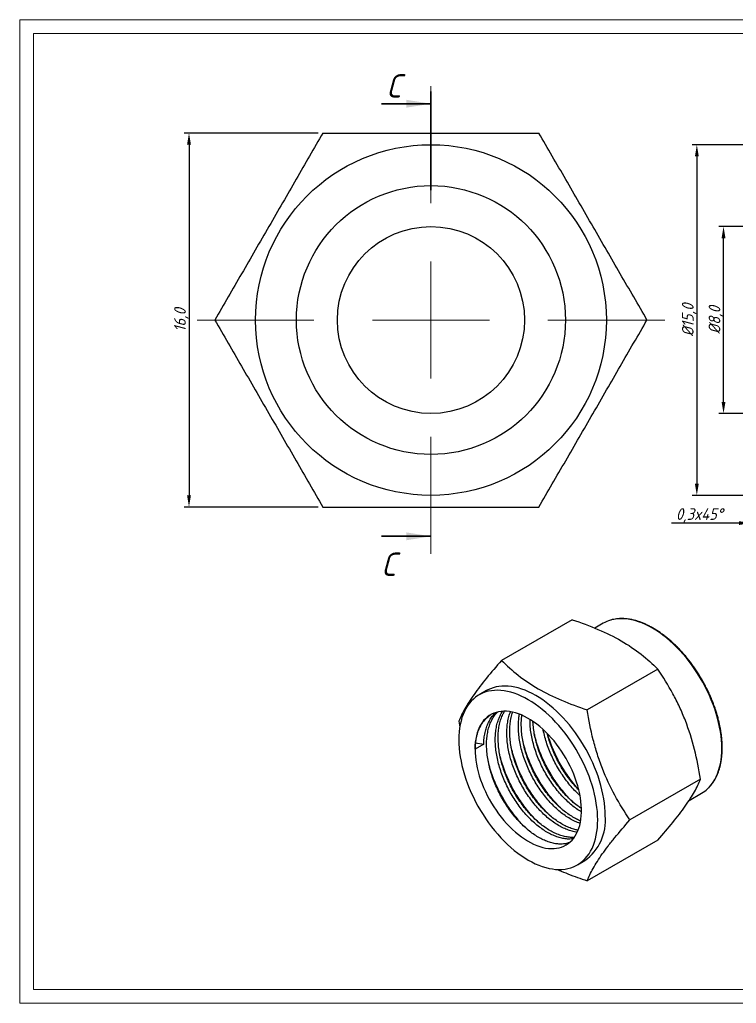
# Model space of a CAD drawing. Header units: millimetres. Extents: x 911 to 1769, y 486 to 864.
# Drawn here: x 911.14 to 941.78, y 485.8 to 527.88 of the extents above; entities that cross this region are included whole.
import ezdxf

# ---------------------------------------------------------------- set-up
doc = ezdxf.new("R2010")
doc.units = ezdxf.units.MM
doc.linetypes.add('PHANTOM', pattern=[12.7, 6.35, -1.27, 1.27, -1.27, 1.27, -1.27])
doc.linetypes.add('SLD-Solid', pattern=[0])
doc.styles.add('GENISO', font='geniso.shx', dxfattribs={"oblique": 15})
doc.dimstyles.new('Scale', dxfattribs={"dimscale": 0.2, "dimtxt": 2.5, "dimasz": 2.5, "dimexe": 1, "dimexo": 1, "dimgap": 0.2, "dimtad": 1, "dimdec": 1, "dimzin": 0, "dimtxsty": 'GENISO', "dimcen": 2.5, "dimclrd": 1, "dimclre": 1, "dimclrt": 7, "dimadec": 0, "dimazin": 0, "dimtfac": 1, "dimtdec": 1, "dimtmove": 0, "dimatfit": 3, "dimfxl": 1, "dimtzin": 0, "dimlwd": -1, "dimlwe": -1, "dimarcsym": 0})

# ---------------------------------------------------------------- blocks, each defined once
blk = doc.blocks.new('SW_CENTERMARKSYMBOL_0')
at = {"color": 0, "linetype": 'Continuous', "lineweight": 0}
for p, q in [((0, 15), (0, 30)), ((0, 0), (0, 7.5)), ((-15, 0), (-30, 0)), ((0, 0), (-7.5, 0)), ((0, 0), (0, -7.5)), ((0, 0), (7.5, 0)), ((15, 0), (30, 0)), ((0, -15), (0, -30))]:
    blk.add_line(p, q, dxfattribs=at)
blk = doc.blocks.new('*D80')
at = {"color": 1, "transparency": 16777216}
for p, q in [((923.902, 523.034), (918.177, 523.034)), ((918.377, 522.534), (918.377, 507.534)), ((923.902, 507.034), (918.177, 507.034))]:
    blk.add_line(p, q, dxfattribs=at)
for points in [[(918.294, 522.534), (918.461, 522.534), (918.377, 523.034)], [(918.294, 507.534), (918.461, 507.534), (918.377, 507.034)]]:
    blk.add_solid(points, dxfattribs=at)
at = {"layer": 'Defpoints', "color": 0, "transparency": 16777216}
for p in [(924.102, 523.034), (918.377, 507.034), (924.102, 507.034)]:
    blk.add_point(p, dxfattribs=at)
at = {"color": 7, "transparency": 16777216, "insert": (918.05, 515.034), "char_height": 0.5, "attachment_point": 5, "rotation": 90, "style": 'GENISO'}
blk.add_mtext('16,0', dxfattribs=at)
blk = doc.blocks.new('*D81')
at = {"color": 1, "transparency": 16777216}
for p, q in [((942.289, 522.534), (939.89, 522.534)), ((940.09, 522.034), (940.09, 508.034)), ((942.289, 507.534), (939.89, 507.534))]:
    blk.add_line(p, q, dxfattribs=at)
for points in [[(940.007, 522.034), (940.173, 522.034), (940.09, 522.534)], [(940.007, 508.034), (940.173, 508.034), (940.09, 507.534)]]:
    blk.add_solid(points, dxfattribs=at)
at = {"layer": 'Defpoints', "color": 0, "transparency": 16777216}
for p in [(942.489, 522.534), (940.09, 507.534), (942.489, 507.534)]:
    blk.add_point(p, dxfattribs=at)
at = {"color": 7, "transparency": 16777216, "insert": (939.762, 515.034), "char_height": 0.5, "attachment_point": 5, "rotation": 90, "style": 'GENISO'}
blk.add_mtext('%%C15,0', dxfattribs=at)
blk = doc.blocks.new('*D82')
at = {"color": 1, "transparency": 16777216}
for p, q in [((942.489, 519.034), (941.031, 519.034)), ((941.231, 511.534), (941.231, 518.534)), ((942.489, 511.034), (941.031, 511.034))]:
    blk.add_line(p, q, dxfattribs=at)
for points in [[(941.147, 518.534), (941.314, 518.534), (941.231, 519.034)], [(941.147, 511.534), (941.314, 511.534), (941.231, 511.034)]]:
    blk.add_solid(points, dxfattribs=at)
at = {"layer": 'Defpoints', "color": 0, "transparency": 16777216}
for p in [(941.231, 519.034), (942.689, 519.034), (942.689, 511.034)]:
    blk.add_point(p, dxfattribs=at)
at = {"color": 7, "transparency": 16777216, "insert": (940.903, 515.034), "char_height": 0.5, "attachment_point": 5, "rotation": 90, "style": 'GENISO'}
blk.add_mtext('%%C8,0', dxfattribs=at)
blk = doc.blocks.new('*D83')
at = {"color": 1, "transparency": 16777216}
for p, q in [((942.389, 510.534), (942.389, 506.147)), ((942.689, 510.834), (942.689, 506.147)), ((941.889, 506.347), (939.006, 506.347)), ((942.689, 506.347), (942.389, 506.347)), ((943.189, 506.347), (943.689, 506.347))]:
    blk.add_line(p, q, dxfattribs=at)
for points in [[(941.889, 506.431), (941.889, 506.264), (942.389, 506.347)], [(943.189, 506.431), (943.189, 506.264), (942.689, 506.347)]]:
    blk.add_solid(points, dxfattribs=at)
at = {"layer": 'Defpoints', "color": 0, "transparency": 16777216}
for p in [(942.689, 511.034), (942.389, 510.734), (942.389, 506.347)]:
    blk.add_point(p, dxfattribs=at)
at = {"color": 7, "transparency": 16777216, "insert": (940.197, 506.675), "char_height": 0.5, "attachment_point": 5, "style": 'GENISO'}
blk.add_mtext('0,3x45%%D', dxfattribs=at)

msp = doc.modelspace()

# ---------------------------------------------------------------- linework, layer by layer
at = {"linetype": 'PHANTOM', "lineweight": 35}
msp.add_line((928.7207711, 520.5832631), (928.7207711, 524.8165964), dxfattribs=at)
at = {"linetype": 'Continuous', "lineweight": 35}
for p, q in [((926.6041045, 524.2874297), (928.7207711, 524.2874297)), ((926.6041045, 505.7807631), (928.7207711, 505.7807631))]:
    msp.add_line(p, q, dxfattribs=at)
at = {"linetype": 'Continuous', "lineweight": 25}
for p, q in [((934.7598478, 502.2141071), (931.7425437, 500.4722545)), ((936.0887603, 502.0611162), (935.7328721, 501.8556664)), ((938.4177525, 500.1024437), (935.4004483, 498.3605911)), ((931.0994148, 499.1808284), (930.782631, 498.997953)), ((929.9135914, 497.8699832), (929.9573658, 497.6165725)), ((930.9768075, 496.8892721), (930.6055764, 496.6749649)), ((930.6263457, 496.9434828), (930.9768075, 496.8892721)), ((940.2467048, 495.388509), (937.2294006, 493.6466564)), ((939.7597262, 494.4810982), (940.2884188, 494.786306)), ((938.4177525, 492.7862377), (935.4004483, 491.044385)), ((934.9822895, 491.7231428), (935.2990734, 491.9060182))]:
    msp.add_line(p, q, dxfattribs=at)
at = {"linetype": 'SLD-Solid', "lineweight": 15}
for points in [[(911.1376536, 527.8838377), (971.3810686, 527.8838377), (971.3810686, 485.8020404), (911.1376536, 485.8020404)], [(911.7282753, 527.293216), (970.7904469, 527.293216), (970.7904469, 486.3926622), (911.7282753, 486.3926622)]]:
    msp.add_lwpolyline(points, close=True, dxfattribs=at)
at = {"linetype": 'Continuous', "lineweight": 25, "flags": 128}
for points in [[(940.5507912, 494.9814666), (940.6261327, 495.0573993), (940.7089343, 495.15468), (940.7852665, 495.2603522), (940.8549329, 495.3741446), (940.9177551, 495.4957653), (940.9735712, 495.624902), (941.0222385, 495.7612231), (941.0636318, 495.9043789), (941.0976451, 496.0540016), (941.1241907, 496.2097074), (941.1432007, 496.3710965), (941.1546262, 496.5377547), (941.158438, 496.7092541), (941.1546262, 496.8851545), (941.1432007, 497.0650043), (941.1241907, 497.2483418), (941.0976451, 497.4346966), (941.0636318, 497.6235902), (941.0222385, 497.8145377), (940.9735712, 498.0070488), (940.9177551, 498.2006295), (940.8549329, 498.394783), (940.7852665, 498.5890106), (940.7089343, 498.7828141), (940.6261327, 498.9756955), (940.5370737, 499.1671601), (940.4419862, 499.3567162), (940.3411143, 499.5438774), (940.2347169, 499.7281631), (940.1230671, 499.9091003), (940.0064516, 500.0862245), (939.8851696, 500.2590811), (939.7595326, 500.4272261), (939.6298628, 500.5902285), (939.4964935, 500.7476692), (939.3597667, 500.8991446), (939.2200335, 501.0442653), (939.0776526, 501.1826591), (938.9329896, 501.3139709), (938.7864156, 501.4378634), (938.6383071, 501.5540186), (938.4890441, 501.6621383), (938.3390099, 501.761945), (938.1885895, 501.8531825), (938.0381692, 501.9356166), (937.888135, 502.0090358), (937.738872, 502.0732514), (937.5907635, 502.1280987), (937.4441895, 502.1734368), (937.2995264, 502.2091495), (937.1571456, 502.2351451), (937.0174124, 502.2513569), (936.8806856, 502.2577429), (936.7473163, 502.2542872), (936.6176465, 502.2409983), (936.4920094, 502.2179108), (936.3937707, 502.1921708)], [(935.8523087, 493.6460909), (935.8484969, 493.8219912), (935.8370714, 494.001841), (935.8180615, 494.1851786), (935.7915158, 494.3715334), (935.7575025, 494.560427), (935.7161092, 494.7513744), (935.667442, 494.9438856), (935.6116258, 495.1374663), (935.5488037, 495.3316198), (935.4791372, 495.5258473), (935.402805, 495.7196508), (935.3200034, 495.9125323), (935.2309444, 496.1039968), (935.1358569, 496.293553), (935.034985, 496.4807141), (934.9285876, 496.6649999), (934.8169378, 496.8459371), (934.7003223, 497.0230613), (934.5790404, 497.1959179), (934.4534033, 497.3640629), (934.3237335, 497.5270653), (934.1903642, 497.684506), (934.0536374, 497.8359814), (933.9139042, 497.981102), (933.7715234, 498.1194959), (933.6268603, 498.2508076), (933.4802863, 498.3747002), (933.3321778, 498.4908554), (933.1829148, 498.598975), (933.0328806, 498.6987817), (932.8824603, 498.7900192), (932.7320399, 498.8724534), (932.5820057, 498.9458725), (932.4327427, 499.0100882), (932.2846342, 499.0649355), (932.1380602, 499.1102736), (931.9933972, 499.1459863), (931.8510163, 499.1719819), (931.7112831, 499.1881937), (931.5745563, 499.1945797), (931.441187, 499.191124), (931.3115172, 499.1778351), (931.1858801, 499.1547476), (931.0645982, 499.1219201), (930.9479827, 499.0794373), (930.8363329, 499.0274082), (930.7299355, 498.9659663), (930.6290636, 498.8952694), (930.5339761, 498.8154989), (930.4449171, 498.7268597), (930.3621155, 498.629579), (930.2857833, 498.5239068), (930.2161169, 498.4101144), (930.1532947, 498.2884937), (930.0974786, 498.159357), (930.0488113, 498.0230359), (930.007418, 497.8798801), (929.9734047, 497.7302574), (929.9468591, 497.5745516), (929.9278491, 497.4131625), (929.9164236, 497.2465043), (929.9126118, 497.0750049), (929.9164236, 496.8991045), (929.9278491, 496.7192547), (929.9468591, 496.5359172), (929.9734047, 496.3495624), (930.007418, 496.1606688), (930.0488113, 495.9697214), (930.0974786, 495.7772102), (930.1532947, 495.5836295), (930.2161169, 495.389476), (930.2857833, 495.1952484), (930.3621155, 495.0014449), (930.4449171, 494.8085635), (930.5339761, 494.617099), (930.6290636, 494.4275428), (930.7299355, 494.2403816), (930.8363329, 494.0560959), (930.9479827, 493.8751587), (931.0645982, 493.6980345), (931.1858801, 493.5251779), (931.3115172, 493.3570329), (931.441187, 493.1940305), (931.5745563, 493.0365898), (931.7112831, 492.8851144), (931.8510163, 492.7399937), (931.9933972, 492.6015999), (932.1380602, 492.4702881), (932.2846342, 492.3463956), (932.4327427, 492.2302404), (932.5820057, 492.1221207), (932.7320399, 492.0223141), (932.8824603, 491.9310766), (933.0328806, 491.8486424), (933.1829148, 491.7752232), (933.3321778, 491.7110076), (933.4802863, 491.6561603), (933.6268603, 491.6108222), (933.7715234, 491.5751095), (933.9139042, 491.5491139), (934.0536374, 491.5329021), (934.1903642, 491.5265161), (934.3237335, 491.5299718), (934.4534033, 491.5432607), (934.5790404, 491.5663482), (934.7003223, 491.5991756), (934.8169378, 491.6416585), (934.9285876, 491.6936875), (935.034985, 491.7551294), (935.1358569, 491.8258264), (935.2309444, 491.9055968), (935.3200034, 491.9942361), (935.402805, 492.0915168), (935.4791372, 492.197189), (935.5488037, 492.3109814), (935.6116258, 492.432602), (935.667442, 492.5617388), (935.7161092, 492.6980599), (935.7575025, 492.8412156), (935.7915158, 492.9908384), (935.8180615, 493.1465442), (935.8370714, 493.3079333), (935.8484969, 493.4745915), (935.8523087, 493.6460909)], [(936.1690925, 493.8289663), (936.1652807, 494.0048667), (936.1538552, 494.1847165), (936.1348453, 494.368054), (936.1082996, 494.5544088), (936.0742864, 494.7433024), (936.032893, 494.9342498), (935.9842258, 495.126761), (935.9284096, 495.3203417), (935.8655875, 495.5144952), (935.7959211, 495.7087227), (935.7195889, 495.9025262), (935.6367872, 496.0954077), (935.5477283, 496.2868722), (935.4526408, 496.4764284), (935.3517689, 496.6635896), (935.2453715, 496.8478753), (935.1337216, 497.0288125), (935.0171061, 497.2059367), (934.8958242, 497.3787933), (934.7701871, 497.5469383), (934.6405173, 497.7099407), (934.507148, 497.8673814), (934.3704212, 498.0188568), (934.230688, 498.1639774), (934.0883072, 498.3023713), (933.9436441, 498.433683), (933.7970702, 498.5575756), (933.6489616, 498.6737308), (933.4996987, 498.7818505), (933.3496644, 498.8816571), (933.1992441, 498.9728946), (933.0488237, 499.0553288), (932.8987895, 499.1287479), (932.7495265, 499.1929636), (932.601418, 499.2478109), (932.4548441, 499.293149), (932.310181, 499.3288617), (932.1678001, 499.3548573), (932.028067, 499.3710691), (931.8913401, 499.3774551), (931.7579708, 499.3739994), (931.6283011, 499.3607105), (931.502664, 499.337623), (931.381382, 499.3047956), (931.2647665, 499.2623127), (931.1531167, 499.2102836), (931.0994148, 499.1808284)], [(930.6055764, 496.6749649), (930.6093581, 496.5213048), (930.6206911, 496.3637887), (930.6395373, 496.20294), (930.6658342, 496.0392929), (930.6994945, 495.8733911), (930.7404064, 495.7057857), (930.788434, 495.5370335), (930.8434178, 495.367695), (930.9051751, 495.1983327), (930.9735008, 495.0295093), (931.0481677, 494.8617855), (931.128928, 494.6957187), (931.2155133, 494.5318604), (931.3076361, 494.3707548), (931.4049904, 494.2129372), (931.5072526, 494.0589319), (931.6140831, 493.9092503), (931.7251271, 493.7643899), (931.8400155, 493.6248316), (931.9583669, 493.4910394), (932.0797881, 493.3634575), (932.2038756, 493.2425096), (932.3302173, 493.1285977), (932.4583935, 493.0221001), (932.5879784, 492.9233706), (932.7185416, 492.8327372), (932.8496493, 492.7505008), (932.9808659, 492.6769348), (933.1117557, 492.6122835), (933.2418838, 492.5567616), (933.3708179, 492.5105538), (933.4981298, 492.4738131), (933.6233964, 492.446662), (933.7462018, 492.4291906), (933.8661378, 492.4214566), (933.9828061, 492.4234862), (934.0958194, 492.4352723), (934.2048018, 492.456776), (934.3093917, 492.4879258), (934.4092414, 492.5286181), (934.5040192, 492.5787177), (934.5934104, 492.6380582), (934.677118, 492.7064427), (934.7548639, 492.7836438), (934.8263899, 492.8694051), (934.8914584, 492.9634418), (934.9498532, 493.0654413), (935.0013802, 493.175065), (935.0458686, 493.2919486), (935.0831703, 493.4157039), (935.1131613, 493.5459199), (935.1357422, 493.6821638), (935.1508381, 493.8239831), (935.1583985, 493.9709067), (935.1583985, 494.1224466), (935.1508381, 494.2780994), (935.1357422, 494.437348), (935.1131613, 494.5996633), (935.0831703, 494.7645061), (935.0458686, 494.931329), (935.0013802, 495.0995778), (934.9498532, 495.2686934), (934.8914584, 495.4381142), (934.8263899, 495.6072772), (934.7548639, 495.7756208), (934.677118, 495.9425854), (934.5934104, 496.1076165), (934.5040192, 496.2701659), (934.4092414, 496.4296938), (934.3093917, 496.5856701), (934.2048018, 496.7375767), (934.0958194, 496.8849088), (933.9828061, 497.0271772), (933.8661378, 497.1639092), (933.7462018, 497.2946505), (933.6233964, 497.418967), (933.4981298, 497.5364458), (933.3708179, 497.6466962), (933.2418838, 497.7493525), (933.1117557, 497.8440734), (932.9808659, 497.9305441), (932.8496493, 498.0084777), (932.7185416, 498.0776151), (932.5879784, 498.1377267), (932.4583935, 498.1886127), (932.3302173, 498.2301042), (932.2038756, 498.2620633), (932.0797881, 498.2843839), (931.9583669, 498.2969918), (931.8400155, 498.2998452), (931.7251271, 498.2929343), (931.6140831, 498.2762825), (931.5072526, 498.2499449), (931.4049904, 498.2140089), (931.3076361, 498.1685942), (931.2155133, 498.1138513), (931.128928, 498.0499624), (931.0481677, 497.9771393), (930.9735008, 497.8956242), (930.9051751, 497.8056879), (930.8434178, 497.7076291), (930.788434, 497.6017736), (930.7404064, 497.4884728), (930.6994945, 497.3681032), (930.6658342, 497.2410648), (930.6395373, 497.1077796), (930.6206911, 496.9686902), (930.6093581, 496.8242588), (930.6055764, 496.6749649)]]:
    msp.add_lwpolyline(points, dxfattribs=at)
at = {"linetype": 'Continuous', "lineweight": 25}
for radius in [7.5, 5.75, 4]:
    msp.add_circle((928.7207711, 515.0340964), radius, dxfattribs=at)
for centre, radius, start, end in [((936.8002023, 500.8257992), 1.4255378, 106.56528023, 119.93843958), ((939.5747007, 496.0197695), 1.4250704, 300.05493427, 313.23104496), ((934.0782782, 493.616645), 2.1015672, 305.51369323, 5.79848579)]:
    msp.add_arc(centre, radius, start, end, dxfattribs=at)
for points, knots in [([(924.101969, 523.0340964), (923.7239526, 522.3793528), (923.3434765, 521.7203489), (922.5754764, 520.3901336), (922.1879003, 519.7188321), (921.6000894, 518.7007138), (921.4035059, 518.3602213), (921.0140471, 517.6856589), (920.820456, 517.3503492), (920.2426999, 516.3496463), (919.8615424, 515.6894621), (919.4831668, 515.0340964)], [0, 0, 0, 0, 0.25, 0.25, 0.5, 0.5, 0.625, 0.625, 0.75, 0.75, 1, 1, 1, 1]), ([(924.101969, 523.0340964), (924.855646, 523.0340964), (925.6256417, 523.0340964), (927.1688834, 523.0340964), (927.9442959, 523.0340964), (929.5039625, 523.0340964), (930.2930902, 523.0340964), (931.8343066, 523.0340964), (932.5914466, 523.0340964), (933.3395733, 523.0340964)], [0, 0, 0, 0, 0.25, 0.25, 0.5, 0.5, 0.75, 0.75, 1, 1, 1, 1]), ([(937.9583755, 515.0340964), (937.5803591, 515.68884), (937.199883, 516.3478439), (936.4318828, 517.6780592), (936.0443067, 518.3493607), (935.4564959, 519.367479), (935.2599124, 519.7079715), (934.8704536, 520.382534), (934.6768625, 520.7178436), (934.0991064, 521.7185465), (933.7179489, 522.3787307), (933.3395733, 523.0340964)], [0, 0, 0, 0, 0.25, 0.25, 0.5, 0.5, 0.625, 0.625, 0.75, 0.75, 1, 1, 1, 1]), ([(919.4831668, 515.0340964), (919.8611832, 514.3793528), (920.2416593, 513.7203489), (921.0096595, 512.3901336), (921.3972356, 511.7188321), (921.9850464, 510.7007138), (922.1816299, 510.3602213), (922.5710887, 509.6856589), (922.7646798, 509.3503492), (923.3424359, 508.3496463), (923.7235934, 507.6894621), (924.101969, 507.0340964)], [0, 0, 0, 0, 0.25, 0.25, 0.5, 0.5, 0.625, 0.625, 0.75, 0.75, 1, 1, 1, 1]), ([(933.3395733, 507.0340964), (933.7175897, 507.68884), (934.0980658, 508.3478439), (934.8660659, 509.6780592), (935.253642, 510.3493607), (935.8414529, 511.367479), (936.0380364, 511.7079715), (936.4274952, 512.382534), (936.6210863, 512.7178436), (937.1988424, 513.7185465), (937.5799999, 514.3787307), (937.9583755, 515.0340964)], [0, 0, 0, 0, 0.25, 0.25, 0.5, 0.5, 0.625, 0.625, 0.75, 0.75, 1, 1, 1, 1]), ([(924.101969, 507.0340964), (924.855646, 507.0340964), (925.6256417, 507.0340964), (927.1688834, 507.0340964), (927.9442959, 507.0340964), (929.5039625, 507.0340964), (930.2930902, 507.0340964), (931.8343066, 507.0340964), (932.5914466, 507.0340964), (933.3395733, 507.0340964)], [0, 0, 0, 0, 0.25, 0.25, 0.5, 0.5, 0.75, 0.75, 1, 1, 1, 1]), ([(934.7598479, 502.214107), (935.1390199, 502.0884258), (935.5113981, 501.951362), (936.2147029, 501.6518188), (936.5465372, 501.4888729), (937.1639934, 501.1322611), (937.450955, 500.9371403), (937.9684452, 500.5312546), (938.2016462, 500.3197229), (938.4177526, 500.1024435)], [0, 0, 0, 0, 0.25, 0.25, 0.5, 0.5, 0.75, 0.75, 1, 1, 1, 1]), ([(940.556987, 494.9874179), (940.5758559, 495.0050617), (940.6238851, 495.0499724), (940.6947291, 495.1309569), (940.7700684, 495.2290894), (940.8392595, 495.3349021), (940.9024184, 495.4477648), (940.9593115, 495.5675336), (941.0098155, 495.6939044), (941.0537978, 495.8265874), (941.0911506, 495.9652646), (941.1217828, 496.1096046), (941.1456256, 496.2592615), (941.1626253, 496.4138785), (941.1727511, 496.573091), (941.1759852, 496.7365229), (941.1723298, 496.9037928), (941.1618027, 497.0745123), (941.1444366, 497.2482888), (941.1202787, 497.4247241), (941.0893943, 497.6034164), (941.0518585, 497.7839584), (941.0077645, 497.9659397), (940.9572173, 498.1489467), (940.9003381, 498.3325648), (940.8372592, 498.5163764), (940.7681286, 498.6999649), (940.6931056, 498.8829128), (940.6123647, 499.0648058), (940.5260902, 499.2452295), (940.43448, 499.4237741), (940.3377442, 499.6000341), (940.2361027, 499.7736077), (940.1297871, 499.9440998), (940.0190396, 500.1111216), (939.9041115, 500.2742924), (939.7852629, 500.4332398), (939.6627628, 500.5876013), (939.5368868, 500.7370236), (939.4079203, 500.8811662), (939.2761511, 501.0196971), (939.141878, 501.1523001), (939.0053999, 501.2786688), (938.8670238, 501.3985125), (938.7270593, 501.5115532), (938.5858194, 501.6175281), (938.4436196, 501.7161884), (938.3007781, 501.807302), (938.1576154, 501.8906511), (938.0144523, 501.9660342), (937.8716132, 502.0332671), (937.729425, 502.0921804), (937.5882154, 502.1426254), (937.4483132, 502.1844691), (937.3100495, 502.2176025), (937.1737543, 502.2419367), (937.0397629, 502.257402), (936.9083943, 502.2639786), (936.7800143, 502.2615751), (936.6548027, 502.2505026), (936.5335846, 502.2297029), (936.449276, 502.2110082), (936.4066874, 502.196708), (936.4019086, 502.1951034)], [0, 0, 0, 0, 0.0107151389, 0.0272744436, 0.0438585501, 0.0604706547, 0.0771115627, 0.0937799833, 0.1104731429, 0.1271873757, 0.1439186485, 0.160663002, 0.1774168398, 0.194177045, 0.2109410522, 0.2277068425, 0.2444725901, 0.2612371597, 0.2779998756, 0.2947602996, 0.3115181971, 0.3282735012, 0.3450262165, 0.3617764735, 0.3785244384, 0.3952703159, 0.4120143607, 0.4287568168, 0.4454979897, 0.4622381443, 0.4789775685, 0.4957165713, 0.5124554445, 0.5291944566, 0.5459338494, 0.5626739154, 0.5794149235, 0.5961572271, 0.6129010955, 0.6296468242, 0.6463946976, 0.663144982, 0.6798979215, 0.6966537285, 0.7134125611, 0.730174526, 0.7469396141, 0.7637076954, 0.7804784675, 0.7972514019, 0.8140256796, 0.8307997569, 0.8475717264, 0.8643392893, 0.8810995349, 0.8978490083, 0.914583743, 0.9312995059, 0.9479921181, 0.9646579292, 0.9812944911, 0.9979011179, 1, 1, 1, 1]), ([(931.7425437, 500.4722543), (931.5118733, 500.212526), (931.2945779, 499.9596953), (930.8983104, 499.4737978), (930.7196214, 499.240877), (930.4866424, 498.9095738), (930.4149789, 498.8023844), (930.2848601, 498.5968722), (930.2261016, 498.4981346), (930.0665276, 498.2125737), (929.9823599, 498.0363679), (929.9135913, 497.8699832)], [0, 0, 0, 0, 0.25, 0.25, 0.5, 0.5, 0.625, 0.625, 0.75, 0.75, 1, 1, 1, 1]), ([(931.7425437, 500.4722543), (931.9602533, 500.2533629), (932.1976807, 500.0383936), (932.7165609, 499.6323844), (932.998822, 499.4408205), (933.6165588, 499.0843706), (933.9545545, 498.9187113), (934.6576454, 498.6199705), (935.0240686, 498.4853465), (935.4004483, 498.3605909)], [0, 0, 0, 0, 0.25, 0.25, 0.5, 0.5, 0.75, 0.75, 1, 1, 1, 1]), ([(940.2467049, 495.388509), (940.1780016, 495.8210621), (940.0939753, 496.2478421), (939.8820177, 497.0848604), (939.7537621, 497.4949766), (939.5212186, 498.0950202), (939.4371959, 498.2920853), (939.2588791, 498.6756536), (939.1643213, 498.8628988), (938.8663358, 499.4126032), (938.6486422, 499.7630699), (938.4177526, 500.1024435)], [0, 0, 0, 0, 0.25, 0.25, 0.5, 0.5, 0.625, 0.625, 0.75, 0.75, 1, 1, 1, 1]), ([(934.6336938, 492.6747055), (934.5817104, 492.6587523), (934.4729779, 492.6253835), (934.291698, 492.6096261), (934.0955689, 492.6199309), (933.8905276, 492.6598197), (933.6800371, 492.7276676), (933.4671883, 492.8221161), (933.2536916, 492.9415078), (933.0401932, 493.0855335), (932.8273492, 493.2545953), (932.616841, 493.4479962), (932.4118662, 493.663426), (932.2154889, 493.8978611), (932.0305212, 494.1477206), (931.8594227, 494.4090634), (931.7030617, 494.679393), (931.5617831, 494.9584323), (931.4363791, 495.2461625), (931.3282698, 495.5404059), (931.2394677, 495.836963), (931.1714217, 496.1314657), (931.1249725, 496.4196068), (931.1003514, 496.6973622), (931.0970122, 496.9627518), (931.11501, 497.2158176), (931.154989, 497.4562992), (931.2173161, 497.6815741), (931.3010964, 497.8886955), (931.4070888, 498.071808), (931.4966164, 498.1963336), (931.5558084, 498.2512302), (931.5671144, 498.2617158)], [0, 0, 0, 0, 0.0315988558, 0.0660945635, 0.1007608808, 0.1354272063, 0.1699229116, 0.2040823908, 0.2377496436, 0.2714168964, 0.3055763756, 0.3400720809, 0.3747384064, 0.4094047237, 0.4439004313, 0.4780599132, 0.5117271593, 0.5453944056, 0.5795538874, 0.614049595, 0.6487159123, 0.6833822378, 0.7178779431, 0.7520374223, 0.7857046751, 0.8193719279, 0.8535314071, 0.8880271124, 0.9226934379, 0.9573597552, 0.9918554628, 1, 1, 1, 1]), ([(934.7987981, 492.8417455), (934.7535816, 492.8359915), (934.6470666, 492.8224371), (934.4665, 492.8349559), (934.2618386, 492.8739355), (934.051247, 492.9420254), (933.8384249, 493.03641), (933.6249212, 493.1558185), (933.4114247, 493.2998396), (933.1985802, 493.4689027), (932.9880721, 493.6623033), (932.7830973, 493.8777332), (932.5867199, 494.1121682), (932.4017522, 494.3620277), (932.2306537, 494.6233705), (932.0742928, 494.8937001), (931.9330141, 495.1727394), (931.8076102, 495.4604697), (931.6995009, 495.754713), (931.6106988, 496.05127), (931.5426526, 496.3457731), (931.4962041, 496.6339132), (931.4715803, 496.911672), (931.468251, 497.1770489), (931.486212, 497.4301622), (931.5263308, 497.6704638), (931.5881284, 497.89642), (931.6738985, 498.1009818), (931.7418089, 498.2337125), (931.7861342, 498.290588), (931.7887786, 498.293981)], [0, 0, 0, 0, 0.0278241784, 0.0655444861, 0.1032648027, 0.1407994681, 0.1779682867, 0.2146015157, 0.2512347445, 0.2884035631, 0.3259382285, 0.3636585452, 0.4013788529, 0.4389135207, 0.4760823425, 0.5127155641, 0.5493487857, 0.5865176075, 0.6240522754, 0.6617725831, 0.6994928997, 0.7370275651, 0.7741963837, 0.8108296125, 0.8474628415, 0.8846316601, 0.9221663255, 0.9598866422, 0.9976069499, 1, 1, 1, 1]), ([(934.8480238, 492.9059051), (934.8272955, 492.9035092), (934.7450108, 492.893998), (934.5900042, 492.9070278), (934.3856462, 492.9452016), (934.1749738, 493.013506), (933.9621731, 493.1078339), (933.7486636, 493.2272573), (933.5351687, 493.3712745), (933.3223238, 493.5403387), (933.1118158, 493.7337389), (932.906841, 493.9491689), (932.7104636, 494.1836039), (932.525496, 494.4334634), (932.3543974, 494.6948062), (932.1980365, 494.9651358), (932.0567579, 495.2441751), (931.9313538, 495.5319054), (931.8232446, 495.8261487), (931.7344424, 496.1227058), (931.6663966, 496.4172084), (931.6199467, 496.7053503), (931.5953281, 496.9831028), (931.5919797, 497.2485027), (931.6100124, 497.5015301), (931.6498584, 497.7421578), (931.7126892, 497.9668798), (931.7861935, 498.1546608), (931.847409, 498.2567428), (931.8724744, 498.2985415)], [0, 0, 0, 0, 0.0130822646, 0.0519323974, 0.0907825394, 0.1294414694, 0.1677235946, 0.2054540875, 0.2431845806, 0.2814667058, 0.3201256358, 0.3589757778, 0.3978259106, 0.4364848431, 0.4747669713, 0.512497457, 0.5502279425, 0.5885100707, 0.6271690032, 0.666019136, 0.704869278, 0.743528208, 0.7818103332, 0.8195408263, 0.8572713192, 0.8955534447, 0.9342123744, 0.9730625164, 1, 1, 1, 1]), ([(934.9752458, 493.1240954), (934.9702668, 493.1243467), (934.8999246, 493.1278964), (934.7561233, 493.1617895), (934.5464044, 493.2272096), (934.3333517, 493.3222995), (934.1199087, 493.4415223), (933.906396, 493.5855932), (933.6935558, 493.7546426), (933.4830466, 493.9480469), (933.2780721, 494.1634758), (933.0816947, 494.3979111), (932.896727, 494.6477705), (932.7256285, 494.9091133), (932.5692676, 495.179443), (932.4279889, 495.4584822), (932.3025849, 495.7462125), (932.1944755, 496.0404559), (932.1056738, 496.3370127), (932.0376265, 496.6315167), (931.9911821, 496.919653), (931.9665432, 497.1974261), (931.9632695, 497.4627504), (931.9810223, 497.7160603), (932.0219321, 497.9556155), (932.0702542, 498.1436173), (932.1127351, 498.2430868), (932.1263383, 498.2749387)], [0, 0, 0, 0, 0.003275631, 0.0462776143, 0.0890679511, 0.1314412144, 0.1732038941, 0.2149665738, 0.257339837, 0.3001301739, 0.3431321572, 0.3861341302, 0.4289244699, 0.4712977371, 0.5130604086, 0.5548230795, 0.5971963467, 0.6399866863, 0.6829886594, 0.7259906427, 0.7687809795, 0.8111542434, 0.8529169225, 0.8946796022, 0.9370528661, 0.9798432029, 1, 1, 1, 1]), ([(935.01294, 493.2101417), (934.9685712, 493.2177369), (934.856609, 493.236903), (934.6697924, 493.2998662), (934.4571889, 493.3934147), (934.2436274, 493.5130433), (934.0301464, 493.6570056), (933.8172978, 493.8260847), (933.6067908, 494.0194809), (933.4018157, 494.234912), (933.2054384, 494.4693467), (933.0204708, 494.7192063), (932.8493721, 494.980549), (932.6930112, 495.2508787), (932.5517327, 495.529918), (932.4263286, 495.8176481), (932.3182191, 496.1118917), (932.2294177, 496.4084481), (932.161369, 496.7029535), (932.1149301, 496.9910846), (932.0902712, 497.2688767), (932.0870709, 497.5341317), (932.1045497, 497.7877009), (932.146499, 498.0262707), (932.1834921, 498.183031), (932.212289, 498.2534921), (932.2131039, 498.2554861)], [0, 0, 0, 0, 0.0291700167, 0.07360906, 0.1176149606, 0.1609867506, 0.2043585413, 0.2483644419, 0.2928034852, 0.3374623297, 0.3821211636, 0.4265602098, 0.4705661132, 0.5139378954, 0.5573096775, 0.6013155809, 0.6457546272, 0.6904134611, 0.7350723056, 0.7795113489, 0.8235172494, 0.8668890401, 0.9102608302, 0.9542667308, 0.9987057741, 1, 1, 1, 1]), ([(937.2294007, 493.6466563), (936.9987303, 493.9857078), (936.7814349, 494.3355532), (936.3851675, 495.0661718), (936.2064785, 495.4471734), (935.9734995, 496.0469656), (935.901836, 496.2511654), (935.7717171, 496.6625578), (935.7129586, 496.8704695), (935.5533847, 497.5000772), (935.469217, 497.9276268), (935.4004483, 498.3605909)], [0, 0, 0, 0, 0.25, 0.25, 0.5, 0.5, 0.625, 0.625, 0.75, 0.75, 1, 1, 1, 1]), ([(930.6055764, 496.6749649), (930.6100515, 496.759776), (930.6190672, 496.930638), (930.6602957, 497.170377), (930.7221984, 497.3959777), (930.8064108, 497.6025463), (930.9111034, 497.7875401), (931.0354876, 497.9470539), (931.1602355, 498.0699271), (931.2497417, 498.1280229), (931.2858936, 498.151488)], [0, 0, 0, 0, 0.1277907866, 0.2574499171, 0.3883852613, 0.5199682284, 0.6515511643, 0.7824865171, 0.9121456577, 1, 1, 1, 1]), ([(930.9768075, 496.8892721), (930.9812835, 496.9740818), (930.9903009, 497.1449412), (931.0315161, 497.3847001), (931.0934697, 497.6102241), (931.177491, 497.8170813), (931.2828963, 498.0009988), (931.3894442, 498.1440875), (931.4676133, 498.2147918), (931.4974213, 498.2417532)], [0, 0, 0, 0, 0.14804480854, 0.298254081, 0.44994183901, 0.60237986403, 0.7548178529, 0.90650562087, 1, 1, 1, 1]), ([(935.0994481, 493.499058), (935.0796066, 493.505215), (934.9904405, 493.5328843), (934.8281261, 493.6091906), (934.6149367, 493.7269595), (934.4013563, 493.8714192), (934.1885345, 494.0403628), (933.9780203, 494.2337959), (933.7730471, 494.449217), (933.5766693, 494.6836543), (933.3917017, 494.9335132), (933.2206032, 495.1948562), (933.0642423, 495.4651858), (932.9229635, 495.7442251), (932.7975598, 496.0319552), (932.6894497, 496.3261992), (932.6006508, 496.6227538), (932.5325924, 496.9172659), (932.4861892, 497.2053725), (932.4613994, 497.4832546), (932.4586798, 497.7481789), (932.4727764, 497.9772386), (932.4974166, 498.110786), (932.5076475, 498.1662366)], [0, 0, 0, 0, 0.01431178809, 0.06431612542, 0.11359991811, 0.1628837108, 0.21288804813, 0.2633845705, 0.31413085512, 0.3648771277, 0.41537365343, 0.46537799534, 0.51466177837, 0.56394556072, 0.61394990262, 0.66444642836, 0.71519270094, 0.76593898556, 0.81643550793, 0.86643984597, 0.91572363797, 0.96500743066, 1, 1, 1, 1]), ([(935.1214457, 493.6084043), (935.0646699, 493.6323153), (934.9381446, 493.6856009), (934.7385459, 493.7992273), (934.5251365, 493.9426283), (934.3122683, 494.1118603), (934.1017667, 494.3052149), (933.8967901, 494.5206572), (933.7004133, 494.7550889), (933.5154454, 495.0049493), (933.344347, 495.2662919), (933.187986, 495.5366215), (933.0467072, 495.8156608), (932.9213037, 496.1033907), (932.8131924, 496.3976355), (932.7243978, 496.6941872), (932.6563238, 496.9887102), (932.6099783, 497.2767764), (932.584976, 497.5548069), (932.583037, 497.8191862), (932.5925179, 498.0099917), (932.6095585, 498.1073669), (932.6128513, 498.1261835)], [0, 0, 0, 0, 0.0421124488, 0.09384783544, 0.14558322282, 0.19807499867, 0.25108344229, 0.30435407243, 0.35762468994, 0.41063313708, 0.46312491699, 0.51486029351, 0.56659567002, 0.61908744993, 0.67209589708, 0.72536651458, 0.77863714473, 0.83164558834, 0.88413736419, 0.93587275084, 0.98760813894, 1, 1, 1, 1]), ([(935.1575207, 493.9904531), (935.1416324, 493.9991948), (935.0550671, 494.0468228), (934.8962998, 494.1583866), (934.6835179, 494.325772), (934.4729928, 494.519629), (934.2680225, 494.7349356), (934.071644, 494.9694037), (933.8866766, 495.2192544), (933.715578, 495.4805996), (933.5592172, 495.7509284), (933.4179376, 496.0299683), (933.2925371, 496.3176967), (933.1844146, 496.6119472), (933.0956622, 496.9084775), (933.0274306, 497.2030801), (932.9816686, 497.4908515), (932.9576186, 497.7381269), (932.9577742, 497.8837677), (932.9578351, 497.9408138)], [0, 0, 0, 0, 0.0139164126, 0.0758216414, 0.138631946, 0.202060482, 0.2658027435, 0.32954499, 0.3929735302, 0.4557838396, 0.5176890563, 0.579594273, 0.6424045825, 0.7058331226, 0.7695753691, 0.8333176307, 0.8967461666, 0.9595564712, 1, 1, 1, 1]), ([(935.1542646, 494.1421062), (935.1099523, 494.1711593), (934.9938128, 494.2473054), (934.8072752, 494.398215), (934.5967326, 494.5907921), (934.3917671, 494.8064445), (934.1953873, 495.0408198), (934.0104203, 495.2906952), (933.8393214, 495.5520339), (933.6829614, 495.8223644), (933.5416801, 496.1014046), (933.4162855, 496.3891301), (933.3081409, 496.6833916), (933.2194714, 496.9798805), (933.150931, 497.2746378), (933.1063121, 497.5618365), (933.0844464, 497.7579904), (933.0835117, 497.8541477), (933.0834429, 497.8612301)], [0, 0, 0, 0, 0.041779352, 0.1095009377, 0.1778890975, 0.246615514, 0.3153419141, 0.3837300785, 0.4514516713, 0.518197402, 0.5849431307, 0.6526647235, 0.721052888, 0.7897792881, 0.8585057045, 0.9268938644, 0.994615452, 1, 1, 1, 1]), ([(935.0938087, 494.6941524), (935.0521498, 494.731579), (934.9396518, 494.8326475), (934.7631473, 495.0213216), (934.5665785, 495.254975), (934.3816624, 495.5050424), (934.210548, 495.766331), (934.0541995, 496.0366724), (933.912886, 496.3157174), (933.7876121, 496.6034129), (933.6790112, 496.8977916), (933.5920559, 497.1938393), (933.5401732, 497.3990631), (933.5237052, 497.502639), (933.5225742, 497.5097521)], [0, 0, 0, 0, 0.0556625442, 0.1503138505, 0.2449651344, 0.3391505937, 0.4324180381, 0.5243415043, 0.6162649731, 0.7095324175, 0.8037178768, 0.8983691606, 0.9930204669, 1, 1, 1, 1]), ([(934.3286882, 494.1030959), (934.2997916, 494.1290464), (934.1915078, 494.2262905), (934.0109061, 494.4196622), (933.7901501, 494.6798616), (933.5825743, 494.9589247), (933.3904196, 495.2504066), (933.2147885, 495.5520723), (933.0560828, 495.8634298), (932.9147911, 496.184535), (932.7938915, 496.5127171), (932.7052987, 496.7966413), (932.6669097, 496.9684193), (932.6529652, 497.0308166)], [0, 0, 0, 0, 0.03699973451, 0.13864869809, 0.2402976605, 0.34144658661, 0.44161011878, 0.5403309849, 0.63905185102, 0.73921538319, 0.8403643093, 0.94201327171, 1, 1, 1, 1]), ([(934.823663, 494.3888388), (934.7947665, 494.4147893), (934.6864826, 494.5120334), (934.5058809, 494.7054051), (934.2851249, 494.9656045), (934.0775492, 495.2446677), (933.8853941, 495.5361493), (933.7097635, 495.8378153), (933.5510576, 496.1491727), (933.409766, 496.4702779), (933.2888663, 496.79846), (933.2002735, 497.0823842), (933.1618846, 497.2541622), (933.14794, 497.3165595)], [0, 0, 0, 0, 0.03699973451, 0.1386486981, 0.24029766051, 0.34144658663, 0.44161011653, 0.54033098487, 0.63905185099, 0.73921538317, 0.84036430929, 0.94201327171, 1, 1, 1, 1]), ([(935.0459143, 494.9295293), (934.992945, 494.983863), (934.8711444, 495.1088011), (934.6905065, 495.3269819), (934.5053555, 495.5763274), (934.3343117, 495.8378051), (934.1779132, 496.1081026), (934.0367308, 496.3871373), (933.9109731, 496.6749188), (933.8041995, 496.9689589), (933.7340098, 497.1913973), (933.7065134, 497.3135824), (933.701091, 497.3376779)], [0, 0, 0, 0, 0.0862874213, 0.198414184, 0.3099891169, 0.4204765418, 0.5293718495, 0.6382671572, 0.7487545821, 0.8603295149, 0.9724562776, 1, 1, 1, 1]), ([(935.0385275, 494.9557493), (935.0263894, 494.9683253), (934.9373868, 495.0605375), (934.780679, 495.2529069), (934.5723737, 495.5299974), (934.3803966, 495.8220017), (934.204774, 496.1235253), (934.0458595, 496.434938), (933.90541, 496.7559633), (933.7928021, 497.053992), (933.7377018, 497.2436338), (933.7144967, 497.3234998)], [0, 0, 0, 0, 0.020284245, 0.1487331214, 0.2765501261, 0.4031219361, 0.5278707188, 0.6526195044, 0.7791913115, 0.9070083162, 1, 1, 1, 1]), ([(933.8337136, 493.8173531), (933.804817, 493.8433036), (933.696533, 493.9405476), (933.5159314, 494.1339193), (933.2951753, 494.3941188), (933.0875996, 494.6731819), (932.8954447, 494.9646637), (932.7198138, 495.2663295), (932.5611082, 495.577687), (932.4198163, 495.8987921), (932.2989168, 496.2269743), (932.2103239, 496.5108984), (932.1719351, 496.6826765), (932.1579905, 496.7450739)], [0, 0, 0, 0, 0.0369997334, 0.1386486969, 0.2402976593, 0.3414465855, 0.4416101165, 0.5403309837, 0.639051851, 0.739215382, 0.8403643081, 0.9420132705, 1, 1, 1, 1]), ([(932.843764, 493.2458675), (932.8148674, 493.2718179), (932.7065835, 493.3690619), (932.5259818, 493.5624337), (932.3052258, 493.8226331), (932.0976501, 494.1016962), (931.9054953, 494.393178), (931.7298643, 494.6948438), (931.5711587, 495.0062013), (931.4298669, 495.3273065), (931.3089673, 495.6554887), (931.2203745, 495.9394128), (931.1819856, 496.1111908), (931.168041, 496.1735882)], [0, 0, 0, 0, 0.0369997334, 0.1386486969, 0.2402976593, 0.3414465855, 0.4416101174, 0.5403309843, 0.639051851, 0.7392153829, 0.840364309, 0.9420132714, 1, 1, 1, 1]), ([(933.3387388, 493.5316103), (933.3098422, 493.5575608), (933.2015583, 493.6548048), (933.0209566, 493.8481765), (932.8002006, 494.108376), (932.5926249, 494.3874391), (932.4004699, 494.6789208), (932.2248391, 494.9805867), (932.0661335, 495.2919442), (931.9248416, 495.6130493), (931.803942, 495.9412315), (931.7153492, 496.2251556), (931.6769603, 496.3969337), (931.6630158, 496.459331)], [0, 0, 0, 0, 0.0369997334, 0.1386486969, 0.2402976593, 0.3414465855, 0.4416101165, 0.5403309837, 0.639051851, 0.739215382, 0.8403643081, 0.9420132705, 1, 1, 1, 1]), ([(938.4177526, 492.7862379), (938.648423, 493.0459662), (938.8657184, 493.2987969), (939.2619858, 493.7846944), (939.4406748, 494.0176152), (939.6736538, 494.3489184), (939.7453173, 494.4561078), (939.8754361, 494.66162), (939.9341946, 494.7603576), (940.0937686, 495.0459185), (940.1779363, 495.2221243), (940.2467049, 495.388509)], [0, 0, 0, 0, 0.25, 0.25, 0.5, 0.5, 0.625, 0.625, 0.75, 0.75, 1, 1, 1, 1]), ([(935.4004483, 491.0443852), (935.4691517, 491.2106119), (935.553178, 491.386508), (935.7651356, 491.7660057), (935.8933912, 491.969812), (936.1259347, 492.3008637), (936.2099573, 492.4151879), (936.3882741, 492.6485242), (936.482832, 492.7679283), (936.7808175, 493.1333925), (936.9985111, 493.3866812), (937.2294007, 493.6466563)], [0, 0, 0, 0, 0.25, 0.25, 0.5, 0.5, 0.625, 0.625, 0.75, 0.75, 1, 1, 1, 1]), ([(934.1345281, 491.5289788), (934.1534528, 491.5201658), (934.296806, 491.4534076), (934.5804853, 491.3392347), (934.9829813, 491.185683), (935.261289, 491.0914856), (935.4004483, 491.044385)], [0, 0, 0, 0, 0.0479821728, 0.3634618262, 0.6817183853, 1, 1, 1, 1])]:
    msp.add_open_spline(points, degree=3, knots=knots, dxfattribs=at)
at = {"linetype": 'Continuous', "lineweight": 35}
for points in [[(928.7207711, 524.2874297), (927.6624378, 524.4567631), (927.6624378, 524.1180964)], [(928.7207711, 505.7807631), (927.6624378, 505.9500964), (927.6624378, 505.6114297)]]:
    msp.add_solid(points, dxfattribs=at)

# ---------------------------------------------------------------- block references
at = {"linetype": 'Continuous', "lineweight": 0, "xscale": 0.3333333333333341, "yscale": 0.3333333333333341, "zscale": 0.3333333333333341}
msp.add_blockref('SW_CENTERMARKSYMBOL_0', (928.7207711, 515.0340964), dxfattribs=at)

# ---------------------------------------------------------------- texts
at = {"char_height": 1, "attachment_point": 5, "style": 'GENISO'}
for insert in [(927.1220847, 525.051211), (926.9057646, 504.5861243)]:
    msp.add_mtext('C', dxfattribs=dict(at, insert=insert))

# ---------------------------------------------------------------- dimensions: what is measured, and where the dimension line sits
dim = msp.add_linear_dim(base=(918.3773987, 507.0340964), p1=(924.101969, 523.0340964), p2=(924.101969, 507.0340964), angle=90, dimstyle='Scale')
dim.commit()
dim.dimension.update_dxf_attribs({"geometry": '*D80', "text_midpoint": (918.0498987, 515.0340964)})
dim = msp.add_linear_dim(base=(940.089948, 507.5340964), p1=(942.4891627, 522.5340962), p2=(942.4891627, 507.5340964), angle=90, text='%%C<>', dimstyle='Scale')
dim.commit()
dim.dimension.update_dxf_attribs({"geometry": '*D81', "text_midpoint": (940.089948, 515.0340963), "dimtype": 160})
dim = msp.add_linear_dim(base=(941.2306761, 519.0340966), p1=(942.6891623, 511.0340962), p2=(942.6891623, 519.0340966), angle=90, text='%%C<>', dimstyle='Scale')
dim.commit()
dim.dimension.update_dxf_attribs({"geometry": '*D82', "text_midpoint": (940.9031761, 515.0340964)})
dim = msp.add_linear_dim(base=(942.3891629, 506.3474776), p1=(942.6891623, 511.0340962), p2=(942.3891629, 510.7340963), text='<>x45%%D', dimstyle='Scale')
dim.commit()
dim.dimension.update_dxf_attribs({"geometry": '*D83', "text_midpoint": (940.1973471, 506.6749776)})

doc.saveas('drawing.dxf')
